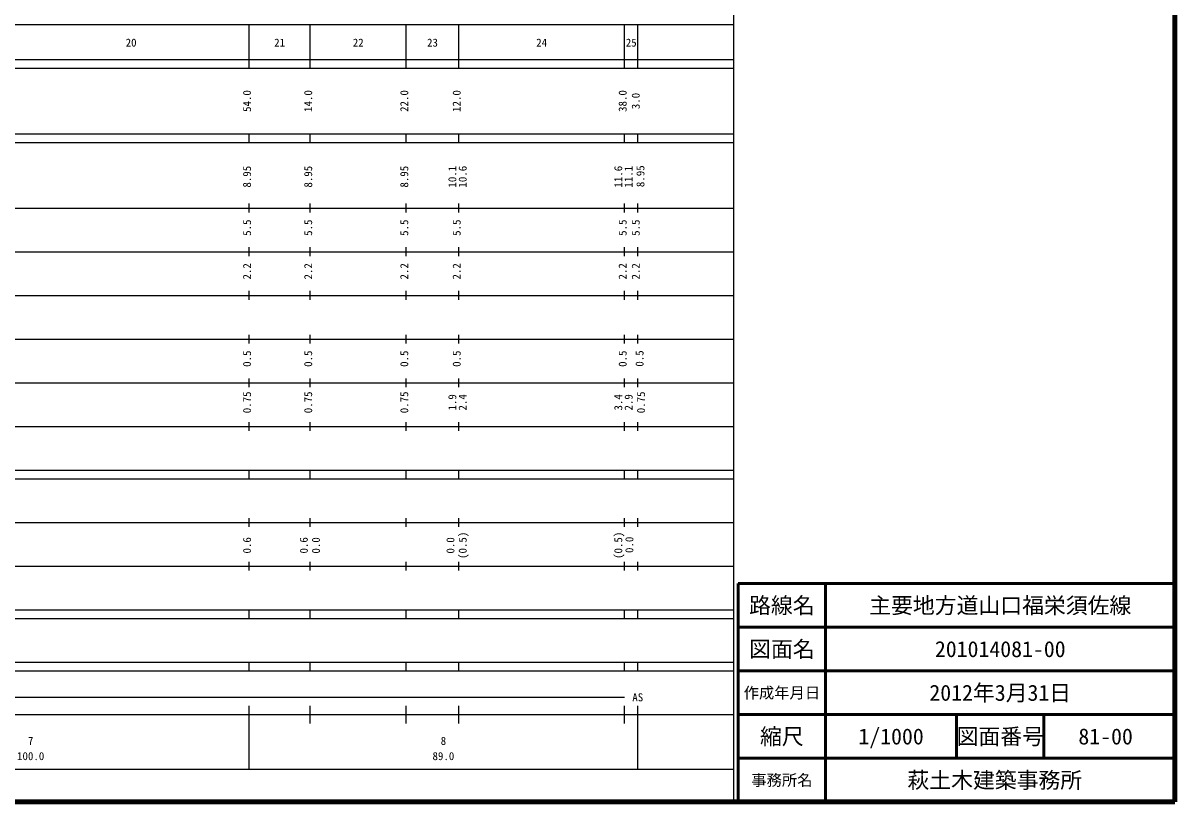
# Model space of a CAD drawing. Units: millimetres on the paper, enlarged 1000 times. Extents: x 40000 to 680000, y 20000 to 380000.
# Drawn here: x 416255 to 680000, y 20000 to 198357 of the extents above; entities that cross this region are included whole.
import ezdxf
from ezdxf.enums import TextEntityAlignment as Align

# ---------------------------------------------------------------- set-up
doc = ezdxf.new("R2010")
doc.units = ezdxf.units.MM
doc.header["$LTSCALE"] = 1000
for name, color, linetype, lineweight in [('M-TTL', 2, 'Continuous', 140), ('M-TTL-BAND', 7, 'Continuous', 25), ('M-TTL-FRAM', 2, 'Continuous', 50), ('M-TTL-LINE', 7, 'Continuous', 50), ('M-TTL-TXT', 7, 'Continuous', 13)]:
    doc.layers.add(name, color=color, linetype=linetype, lineweight=lineweight)
doc.styles.add('ＭＳ ゴシック', font='')
doc.styles.get('ＭＳ ゴシック').set_extended_font_data('MS Gothic')

msp = doc.modelspace()

# ---------------------------------------------------------------- linework, layer by layer
at = {"layer": 'M-TTL'}
for p, q in [((680000, 20000), (680000, 380000)), ((40000, 20000), (680000, 20000))]:
    msp.add_line(p, q, dxfattribs=at)
at = {"layer": 'M-TTL-BAND'}
for p, q in [((579000, 20000), (579000, 370000)), ((68000, 198000), (579000, 198000)), ((468000, 188000), (468000, 198000)), ((482000, 188000), (482000, 198000)), ((504000, 188000), (504000, 198000)), ((516000, 188000), (516000, 198000)), ((554000, 188000), (554000, 198000)), ((557000, 188000), (557000, 198000)), ((40000, 190000), (579000, 190000)), ((40000, 188000), (579000, 188000)), ((40000, 173000), (579000, 173000)), ((468000, 171000), (468000, 173000)), ((482000, 171000), (482000, 173000)), ((504000, 171000), (504000, 173000)), ((516000, 171000), (516000, 173000)), ((554000, 171000), (554000, 173000)), ((557000, 171000), (557000, 173000)), ((40000, 171000), (579000, 171000)), ((40000, 156000), (579000, 156000)), ((468000, 155000), (468000, 157000)), ((482000, 155000), (482000, 157000)), ((504000, 155000), (504000, 157000)), ((516000, 155000), (516000, 157000)), ((554000, 155000), (554000, 157000)), ((557000, 155000), (557000, 157000)), ((46000, 146000), (579000, 146000)), ((468000, 145000), (468000, 147000)), ((482000, 145000), (482000, 147000)), ((504000, 145000), (504000, 147000)), ((516000, 145000), (516000, 147000)), ((554000, 145000), (554000, 147000)), ((557000, 145000), (557000, 147000)), ((52000, 136000), (579000, 136000)), ((468000, 135000), (468000, 137000)), ((482000, 135000), (482000, 137000)), ((504000, 135000), (504000, 137000)), ((516000, 135000), (516000, 137000)), ((554000, 135000), (554000, 137000)), ((557000, 135000), (557000, 137000)), ((468000, 125000), (468000, 127000)), ((482000, 125000), (482000, 127000)), ((504000, 125000), (504000, 127000)), ((516000, 125000), (516000, 127000)), ((554000, 125000), (554000, 127000)), ((557000, 125000), (557000, 127000)), ((46000, 126000), (579000, 126000)), ((468000, 115000), (468000, 117000)), ((482000, 115000), (482000, 117000)), ((504000, 115000), (504000, 117000)), ((516000, 115000), (516000, 117000)), ((554000, 115000), (554000, 117000)), ((557000, 115000), (557000, 117000)), ((52000, 116000), (579000, 116000)), ((46000, 106000), (579000, 106000)), ((468000, 105000), (468000, 107000)), ((482000, 105000), (482000, 107000)), ((504000, 105000), (504000, 107000)), ((516000, 105000), (516000, 107000)), ((554000, 105000), (554000, 107000)), ((557000, 105000), (557000, 107000)), ((40000, 96000), (579000, 96000)), ((468000, 94000), (468000, 96000)), ((482000, 94000), (482000, 96000)), ((504000, 94000), (504000, 96000)), ((516000, 94000), (516000, 96000)), ((554000, 94000), (554000, 96000)), ((557000, 94000), (557000, 96000)), ((40000, 94000), (579000, 94000)), ((468000, 83000), (468000, 85000)), ((482000, 83000), (482000, 85000)), ((504000, 83000), (504000, 85000)), ((516000, 83000), (516000, 85000)), ((554000, 83000), (554000, 85000)), ((557000, 83000), (557000, 85000)), ((49000, 84000), (579000, 84000)), ((40000, 74000), (579000, 74000)), ((468000, 73000), (468000, 75000)), ((482000, 73000), (482000, 75000)), ((504000, 73000), (504000, 75000)), ((516000, 73000), (516000, 75000)), ((554000, 73000), (554000, 75000)), ((557000, 73000), (557000, 75000)), ((40000, 64000), (579000, 64000)), ((468000, 62000), (468000, 64000)), ((482000, 62000), (482000, 64000)), ((504000, 62000), (504000, 64000)), ((516000, 62000), (516000, 64000)), ((554000, 62000), (554000, 64000)), ((557000, 62000), (557000, 64000)), ((40000, 62000), (579000, 62000)), ((40000, 52000), (579000, 52000)), ((468000, 50000), (468000, 52000)), ((482000, 50000), (482000, 52000)), ((504000, 50000), (504000, 52000)), ((516000, 50000), (516000, 52000)), ((554000, 50000), (554000, 52000)), ((557000, 50000), (557000, 52000)), ((40000, 50000), (579000, 50000)), ((71000, 44000), (554000, 44000)), ((40000, 40000), (579000, 40000)), ((468000, 27500), (468000, 42000)), ((482000, 38000), (482000, 42000)), ((504000, 38000), (504000, 42000)), ((516000, 38000), (516000, 42000)), ((554000, 38000), (554000, 42000)), ((557000, 27500), (557000, 42000)), ((68000, 27500), (579000, 27500))]:
    msp.add_line(p, q, dxfattribs=at)
at = {"layer": 'M-TTL-FRAM'}
for p, q in [((680000, 70000), (580000, 70000)), ((580000, 70000), (580000, 20000))]:
    msp.add_line(p, q, dxfattribs=at)
at = {"layer": 'M-TTL-LINE'}
for p, q in [((600000, 70000), (600000, 20000)), ((680000, 60000), (580000, 60000)), ((680000, 50000), (580000, 50000)), ((680000, 40000), (580000, 40000)), ((630000, 40000), (630000, 30000)), ((650000, 40000), (650000, 30000)), ((680000, 30000), (580000, 30000))]:
    msp.add_line(p, q, dxfattribs=at)

# ---------------------------------------------------------------- texts
at = {"layer": 'M-TTL-BAND', "style": 'ＭＳ ゴシック'}
for s, p in [('20', (441000, 192405)), ('21', (475000, 192405)), ('22', (493000, 192405)), ('23', (510000, 192405)), ('24', (535000, 192405)), ('25', (555500, 192405)), ('AS', (557000, 42500)), ('7', (418000, 32523)), ('8', (512500, 32523)), ('100.0', (418000, 29033)), ('89.0', (512500, 29033))]:
    msp.add_text(s, height=1833, dxfattribs=at).set_placement(p, align=Align.BOTTOM_CENTER)
for s, p in [('54.0', (469000, 180500)), ('14.0', (483000, 180500)), ('22.0', (505000, 180500)), ('12.0', (517000, 180500)), ('38.0', (555000, 180500)), ('3.0', (558000, 180500)), ('8.95', (469000, 163174)), ('8.95', (483000, 163174)), ('8.95', (505000, 163174)), ('10.1', (516000, 163174)), ('10.6', (518370, 163174)), ('11.6', (554000, 163174)), ('11.1', (556370, 163174)), ('8.95', (559071, 163281)), ('5.5', (469000, 151500)), ('5.5', (483000, 151500)), ('5.5', (505000, 151500)), ('5.5', (517000, 151500)), ('5.5', (555000, 151500)), ('5.5', (558000, 151500)), ('2.2', (469000, 141500)), ('2.2', (483000, 141500)), ('2.2', (505000, 141500)), ('2.2', (517000, 141500)), ('2.2', (555000, 141500)), ('2.2', (558000, 141500)), ('0.5', (469000, 121500)), ('0.5', (483000, 121500)), ('0.5', (505000, 121500)), ('0.5', (517000, 121500)), ('0.5', (555000, 121500)), ('0.5', (558877, 121544)), ('0.75', (469000, 111500)), ('0.75', (483000, 111500)), ('0.75', (505000, 111500)), ('0.75', (559206, 111500)), ('1.9', (516000, 111500)), ('2.4', (518370, 111500)), ('3.4', (554000, 111500)), ('2.9', (556370, 111500)), ('0.6', (469000, 78764)), ('0.6', (482000, 78764)), ('0.0', (484775, 78746)), ('0.0', (515566, 78746)), ('(0.5)', (518370, 78764)), ('(0.5)', (554000, 78764)), ('0.0', (556531, 78880))]:
    msp.add_text(s, height=1833, rotation=90, dxfattribs=at).set_placement(p, align=Align.BOTTOM_CENTER)
at = {"layer": 'M-TTL-TXT', "style": 'ＭＳ ゴシック'}
for s, height, p in [('路線名', 3666, (590000, 65000)), ('路線名', 3666, (590000, 65000)), ('主要地方道山口福栄須佐線', 3666, (640000, 65000)), ('図面名', 3666, (590000, 55000)), ('図面名', 3666, (590000, 55000)), ('201014081-00', 3666, (640000, 55000)), ('作成年月日', 2566, (590000, 45000)), ('作成年月日', 2566, (590000, 45000)), ('2012年3月31日', 3666, (640000, 45000)), ('縮尺', 3666, (590000, 35000)), ('縮尺', 3666, (590000, 35000)), ('1/1000', 3666, (615000, 35000)), ('図面番号', 3666, (640000, 35000)), ('図面番号', 3666, (640000, 35000)), ('81-00', 3666, (664125, 35000)), ('事務所名', 2566, (590000, 25000)), ('事務所名', 2566, (590000, 25000)), ('萩土木建築事務所 ', 3666, (640000, 25000))]:
    msp.add_text(s, height=height, dxfattribs=at).set_placement(p, align=Align.MIDDLE_CENTER)

doc.saveas('drawing.dxf')
